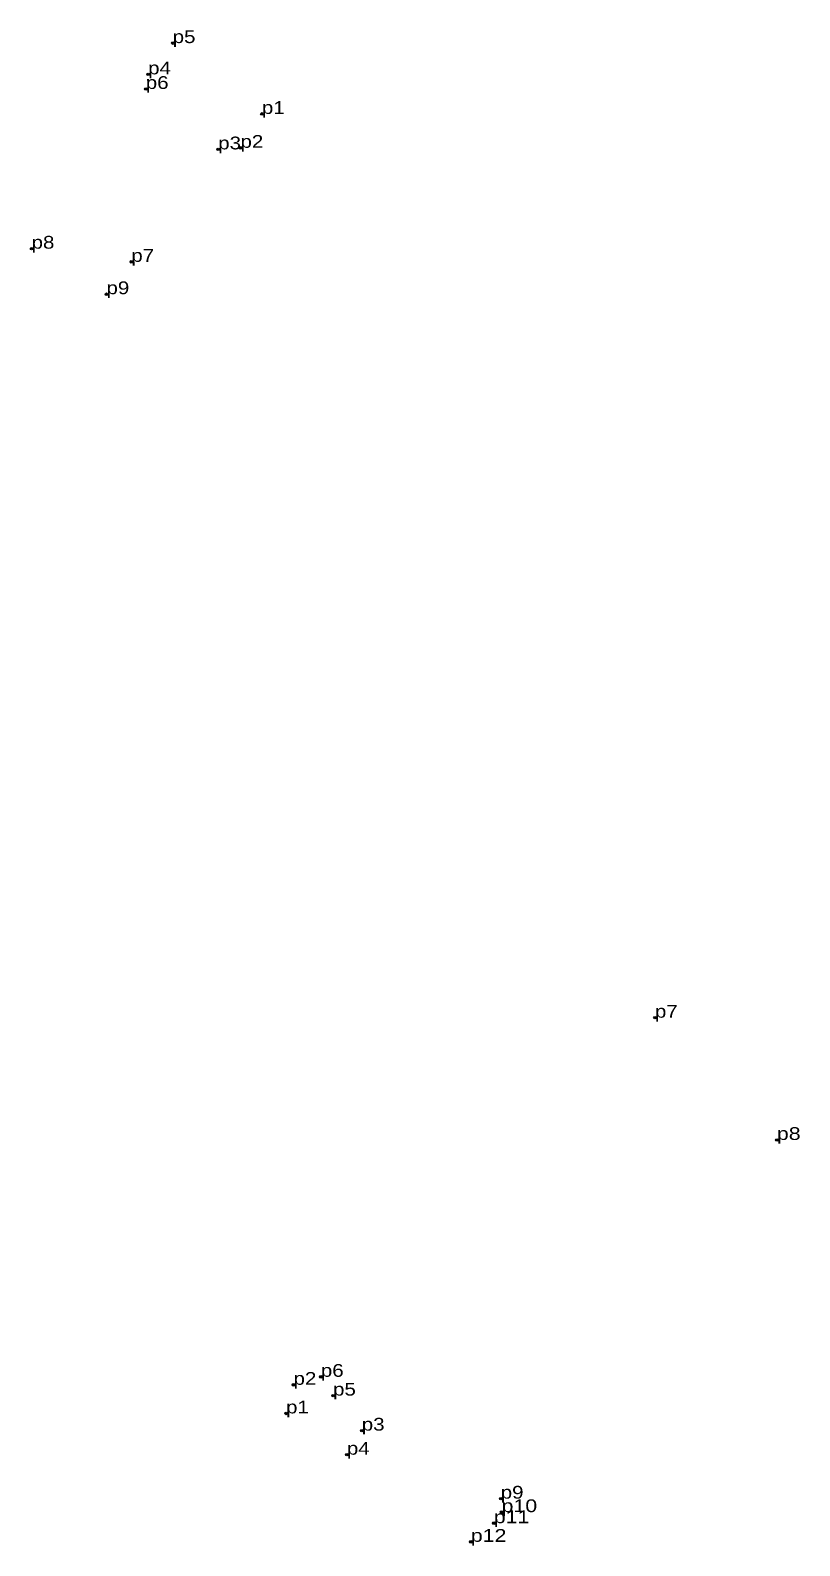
# Model space of a CAD drawing. Header units: metres. Extents: x 550616 to 554087, y 1826405 to 1840991.
# Drawn here: x 551621.2 to 551729.7, y 1840777.1 to 1840990.8 of the extents above; entities that cross this region are included whole.
import ezdxf

# ---------------------------------------------------------------- set-up
doc = ezdxf.new("R2010")
doc.units = ezdxf.units.M
doc.header["$LTSCALE"] = 0.72
doc.header["$PDMODE"] = 32
doc.header["$PDSIZE"] = 0.36
doc.layers.add('12', color=7, linetype='Continuous')
doc.layers.add('7', color=7, linetype='Continuous')

msp = doc.modelspace()

# ---------------------------------------------------------------- linework, layer by layer
at = {"layer": '7'}
for p in [(551641.26, 1840988.95), (551637.8, 1840984.54), (551637.47, 1840982.48), (551653.84, 1840978.96), (551647.68, 1840973.96), (551650.82, 1840974.18), (551621.37, 1840959.96), (551635.43, 1840958.1), (551631.93, 1840953.53), (551709.25, 1840851.52), (551726.44, 1840834.28), (551658.3, 1840799.75), (551662.15, 1840800.88), (551663.87, 1840798.23), (551657.25, 1840795.72), (551667.92, 1840793.29), (551665.82, 1840789.91), (551687.51, 1840783.7), (551686.53, 1840780.24), (551687.63, 1840781.8), (551683.29, 1840777.61)]:
    msp.add_point(p, dxfattribs=at)

# ---------------------------------------------------------------- texts
at = {"layer": '12'}
for s, width, p in [('p5', 1.2, (551641.26, 1840988.95)), ('p4', 1.2, (551637.8, 1840984.54)), ('p6', 1.2, (551637.47, 1840982.48)), ('p1', 1.2, (551653.84, 1840978.96)), ('p3', 1.2, (551647.68, 1840973.96)), ('p2', 1.2, (551650.82, 1840974.18)), ('p8', 1.2, (551621.37, 1840959.96)), ('p7', 1.2, (551635.43, 1840958.1)), ('p9', 1.2, (551631.93, 1840953.54)), ('p7', 1.2, (551709.25, 1840851.52)), ('p8', 1.25, (551726.44, 1840834.28)), ('p6', 1.2, (551662.15, 1840800.88)), ('p2', 1.2, (551658.3, 1840799.75)), ('p5', 1.2, (551663.87, 1840798.23)), ('p1', 1.2, (551657.25, 1840795.72)), ('p3', 1.2, (551667.92, 1840793.29)), ('p4', 1.2, (551665.82, 1840789.9)), ('p9', 1.2, (551687.51, 1840783.7)), ('p10', 1.25, (551687.63, 1840781.8)), ('p11', 1.25, (551686.53, 1840780.24)), ('p12', 1.25, (551683.29, 1840777.61))]:
    msp.add_text(s, height=1.8, dxfattribs=dict(at, width=width)).set_placement(p)

doc.saveas('drawing.dxf')
